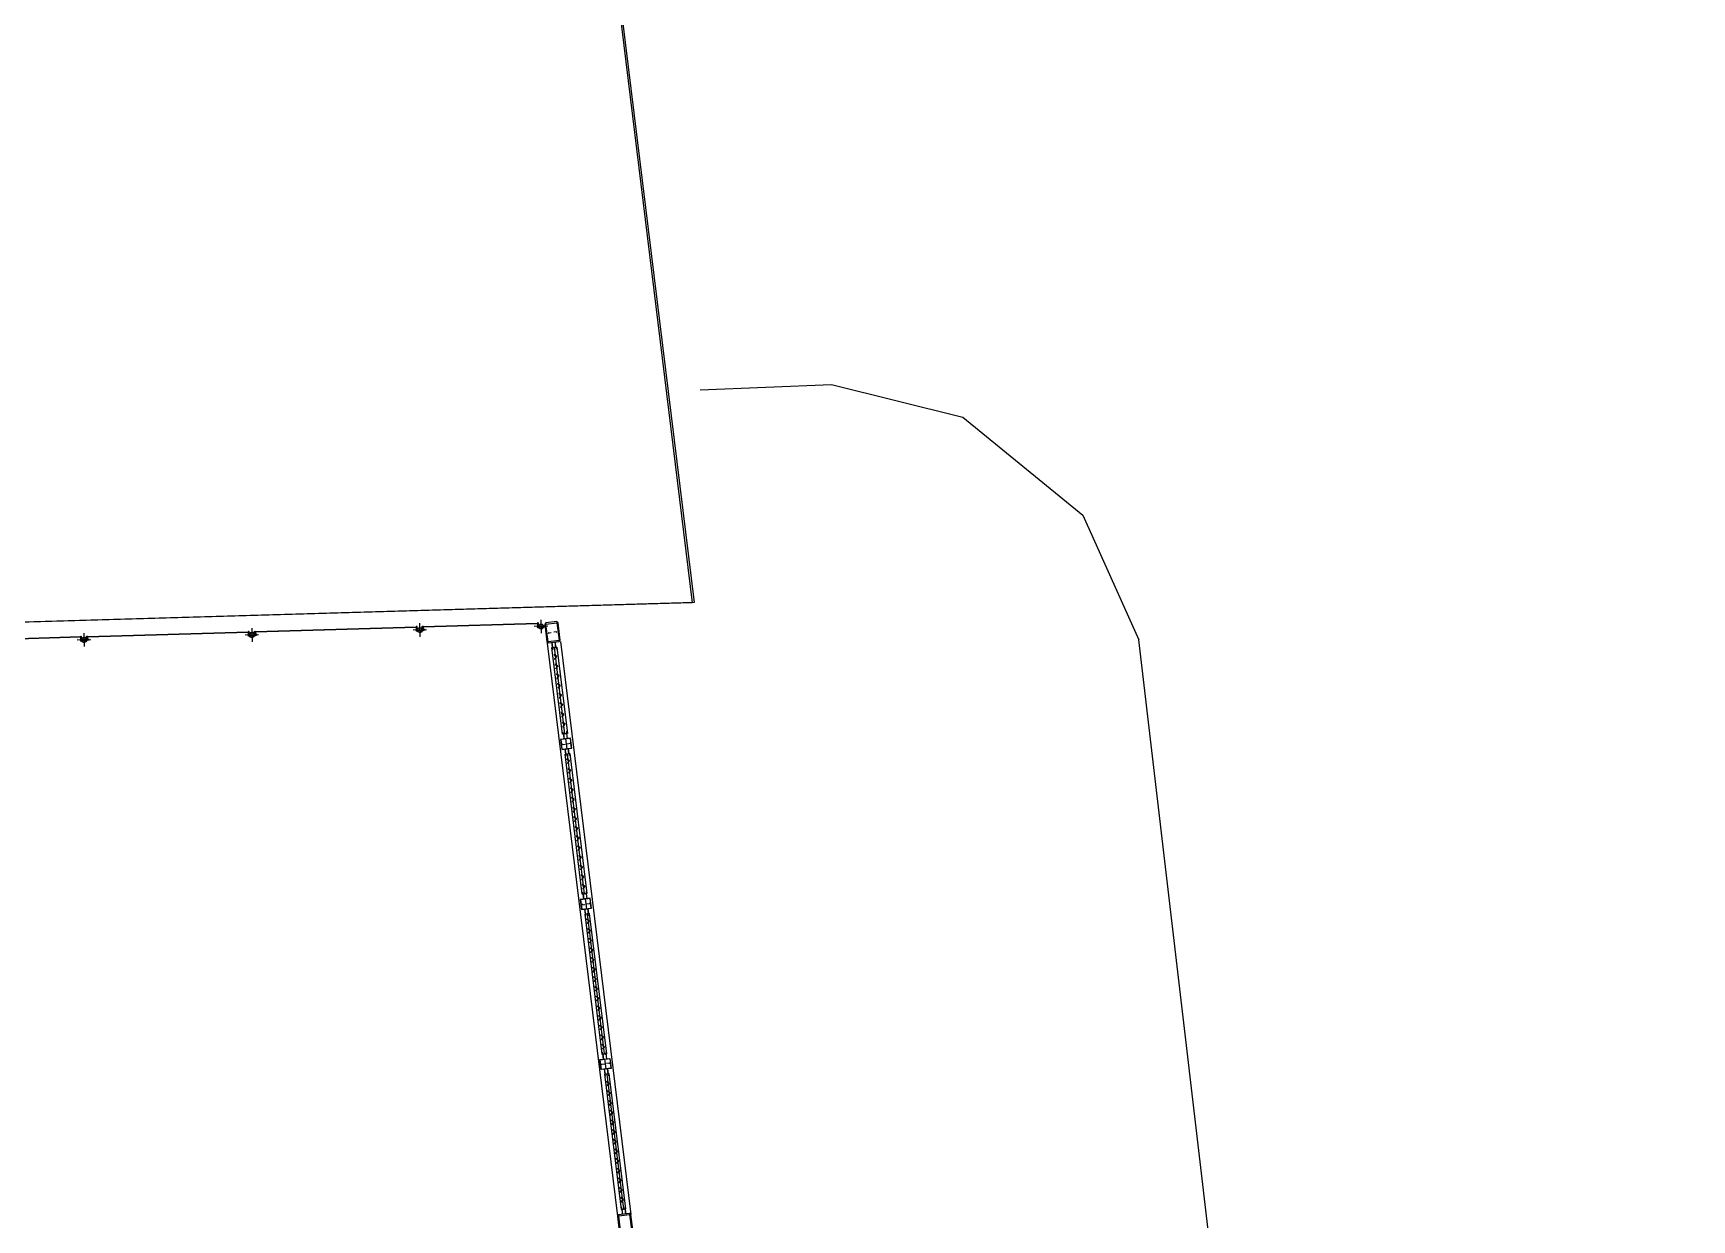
# Model space of a CAD drawing. Extents: x -15449 to 568150, y -1239737 to 53667.
# Drawn here: x 15365.36 to 15373.81, y 7607.08 to 7613.13 of the extents above; entities that cross this region are included whole.
import ezdxf

# ---------------------------------------------------------------- set-up
doc = ezdxf.new("R2010")
doc.units = 0
doc.header["$LTSCALE"] = 8
doc.layers.add('KEY PLANE', color=8, linetype='CONTINUOUS')
doc.layers.add('Title Blocks', color=255, linetype='CONTINUOUS', lineweight=9)

# ---------------------------------------------------------------- blocks, each defined once
blk = doc.blocks.new('key plane')
at = {"layer": 'KEY PLANE'}
h = blk.add_hatch(dxfattribs=at)
h.set_pattern_fill('ANSI31', color=256, angle=-178.3224, style=0)
h.set_pattern_definition([(226.677627, (111395.2336, -44708.463), (2.3098281, -2.1783754), [])])
h.paths.add_polyline_path([(101816, -50648), (101811, -50649, -0.856349), (101747, -50650), (101742, -50651, 0.874475)])
h.paths.add_polyline_path([(101742, -50641, 0.033445), (101741, -50646, 0.033445), (101742, -50651), (101747, -50650, -0.038634), (101746, -50646, -0.038634), (101747, -50640)])
h.paths.add_polyline_path([(101742, -50641), (101747, -50640, -0.856349), (101811, -50639), (101816, -50638, 0.874475)])
h.paths.add_polyline_path([(101816, -50643, 0.033445), (101816, -50638), (101811, -50639, -0.038634), (101811, -50644, -0.038634), (101811, -50649), (101816, -50648, 0.033445)])
h = blk.add_hatch(dxfattribs=at)
h.set_pattern_fill('ANSI31', color=256, angle=-178.3224, style=0)
h.set_pattern_definition([(226.677627, (104591.9965, -44907.7196), (2.3098281, -2.1783754), [])])
h.paths.add_polyline_path([(95013, -50848), (95008, -50848, -0.856349), (94944, -50850), (94939, -50850, 0.874475)])
h.paths.add_polyline_path([(94938, -50840, 0.033445), (94938, -50845, 0.033445), (94939, -50850), (94944, -50850, -0.038634), (94943, -50845, -0.038634), (94943, -50840)])
h.paths.add_polyline_path([(94938, -50840), (94943, -50840, -0.856349), (95008, -50838), (95013, -50838, 0.874475)])
h.paths.add_polyline_path([(95013, -50843, 0.033445), (95013, -50838), (95008, -50838, -0.038634), (95008, -50843, -0.038634), (95008, -50848), (95013, -50848, 0.033445)])
h = blk.add_hatch(dxfattribs=at)
h.set_pattern_fill('LINE', color=256, scale=19.990854, angle=-268.3224, style=0)
h.set_pattern_definition([(91.677627, (208363.0295, -63044.4497), (-2.497785683, -0.073156356), [])])
h.paths.add_polyline_path([(95034, -50837, -0.027911), (95034, -50837), (95034, -50847, -0.039501), (95034, -50847), (95054, -50847), (95054, -50837)])
h = blk.add_hatch(dxfattribs=at)
h.set_pattern_fill('ANSI31', color=256, angle=-178.3224, style=0)
h.set_pattern_definition([(226.677627, (107090.925, -44834.5297), (2.3098281, -2.1783754), [])])
h.paths.add_polyline_path([(97512, -50775), (97507, -50775, -0.856349), (97443, -50777), (97438, -50777, 0.874475)])
h.paths.add_polyline_path([(97437, -50767, 0.033445), (97437, -50772, 0.033445), (97438, -50777), (97443, -50777, -0.038634), (97442, -50772, -0.038634), (97442, -50767)])
h.paths.add_polyline_path([(97437, -50767), (97442, -50767, -0.856349), (97507, -50765), (97512, -50765, 0.874475)])
h.paths.add_polyline_path([(97512, -50770, 0.033445), (97512, -50765), (97507, -50765, -0.038634), (97507, -50770, -0.038634), (97507, -50775), (97512, -50775, 0.033445)])
h = blk.add_hatch(dxfattribs=at)
h.set_pattern_fill('LINE', color=256, scale=19.990854, angle=-268.3224, style=0)
h.set_pattern_definition([(91.677627, (210861.958, -62971.26), (-2.497785683, -0.073156356), [])])
h.paths.add_polyline_path([(97533, -50764, -0.027911), (97533, -50764), (97533, -50774, -0.039501), (97533, -50774), (97553, -50773), (97553, -50763)])
h = blk.add_hatch(dxfattribs=at)
h.set_pattern_fill('ANSI31', color=256, angle=-178.3224, style=0)
h.set_pattern_definition([(226.677627, (109589.8533, -44761.34), (2.3098281, -2.1783754), [])])
h.paths.add_polyline_path([(100011, -50701), (100006, -50701, -0.856349), (99942, -50703), (99937, -50704, 0.874475)])
h.paths.add_polyline_path([(99936, -50694, 0.033445), (99936, -50699, 0.033445), (99937, -50704), (99942, -50703, -0.038634), (99941, -50698, -0.038634), (99941, -50693)])
h.paths.add_polyline_path([(99936, -50694), (99941, -50693, -0.856349), (100006, -50691), (100011, -50691, 0.874475)])
h.paths.add_polyline_path([(100011, -50696, 0.033445), (100011, -50691), (100006, -50691, -0.038634), (100006, -50696, -0.038634), (100006, -50701), (100011, -50701, 0.033445)])
h = blk.add_hatch(dxfattribs=at)
h.set_pattern_fill('LINE', color=256, scale=19.990854, angle=-268.3224, style=0)
h.set_pattern_definition([(91.677627, (213360.8864, -62898.07), (-2.497785683, -0.073156356), [])])
h.paths.add_polyline_path([(100032, -50691, -0.027911), (100032, -50691), (100032, -50700, -0.039501), (100032, -50701), (100052, -50700), (100052, -50690)])
h = blk.add_hatch(dxfattribs=at)
h.set_pattern_fill('LINE', color=256, scale=19.990854, angle=-268.3224, style=0)
h.set_pattern_definition([(91.6776268, (215151.273, -62845.6325), (-2.497785683, -0.07315635), [])])
h.paths.add_polyline_path([(101822, -50638, -0.027911), (101822, -50639), (101822, -50648, -0.039501), (101822, -50648), (101842, -50648), (101842, -50638)])
for p, q in [((99971, -50597, -113027), (99976, -50797, -113027)), ((100024, -50646, -113027), (101726, -50596, -113027)), ((100025, -50651, -113027), (101725, -50601, -113027)), ((101734, -50658, -113027), (101733, -50601, -113027)), ((101776, -50545, -113027), (101782, -50745, -113027)), ((92527, -50865, -113027), (94922, -50795, -113027)), ((92528, -50870, -113027), (94922, -50800, -113027)), ((95076, -50841, -113027), (94876, -50847, -113027)), ((94917, -50840, -113027), (94918, -50851, -113027)), ((94923, -50838, -113027), (94919, -50838, -113027)), ((94919, -50842, -113027), (94923, -50842, -113027)), ((94920, -50849, -113027), (94923, -50848, -113027)), ((94920, -50852, -113027), (94923, -50852, -113027)), ((94923, -50838, -113027), (94923, -50852, -113027)), ((94931, -50858, -113027), (94929, -50800, -113027)), ((94938, -50840, -113027), (95013, -50838, -113027)), ((94938, -50850, -113027), (95013, -50848, -113027)), ((94973, -50744, -113027), (94979, -50944, -113027)), ((95021, -50855, -113027), (95019, -50798, -113027)), ((95026, -50792, -113027), (97421, -50722, -113027)), ((95027, -50797, -113027), (97421, -50727, -113027)), ((95028, -50835, -113027), (95028, -50849, -113027)), ((95028, -50835, -113027), (95032, -50835, -113027)), ((95032, -50839, -113027), (95028, -50839, -113027)), ((95032, -50845, -113027), (95028, -50845, -113027)), ((95032, -50849, -113027), (95028, -50849, -113027)), ((95054, -50837, -113027), (95034, -50837, -113027)), ((95034, -50837, -113027), (95034, -50847, -113027)), ((95054, -50847, -113027), (95034, -50847, -113027)), ((95054, -50837, -113027), (95054, -50847, -113027)), ((97575, -50768, -113027), (97375, -50774, -113027)), ((97416, -50767, -113027), (97417, -50778, -113027)), ((97422, -50765, -113027), (97418, -50765, -113027)), ((97418, -50769, -113027), (97422, -50769, -113027)), ((97418, -50775, -113027), (97422, -50775, -113027)), ((97419, -50779, -113027), (97422, -50779, -113027)), ((97422, -50765, -113027), (97422, -50779, -113027)), ((97430, -50784, -113027), (97428, -50727, -113027)), ((97437, -50767, -113027), (97512, -50765, -113027)), ((97437, -50777, -113027), (97512, -50775, -113027)), ((97472, -50671, -113027), (97478, -50871, -113027)), ((97520, -50782, -113027), (97518, -50724, -113027)), ((97525, -50719, -113027), (99920, -50649, -113027)), ((97526, -50724, -113027), (99920, -50654, -113027)), ((97527, -50762, -113027), (97527, -50776, -113027)), ((97527, -50762, -113027), (97531, -50762, -113027)), ((97531, -50766, -113027), (97527, -50766, -113027)), ((97531, -50772, -113027), (97527, -50772, -113027)), ((97531, -50776, -113027), (97527, -50776, -113027)), ((97553, -50763, -113027), (97533, -50764, -113027)), ((97533, -50764, -113027), (97533, -50774, -113027)), ((97553, -50773, -113027), (97533, -50774, -113027)), ((97553, -50763, -113027), (97553, -50773, -113027)), ((100074, -50695, -113027), (99874, -50700, -113027)), ((99915, -50694, -113027), (99915, -50704, -113027)), ((99921, -50692, -113027), (99917, -50692, -113027)), ((99917, -50696, -113027), (99921, -50696, -113027)), ((99917, -50702, -113027), (99921, -50702, -113027)), ((99917, -50706, -113027), (99921, -50706, -113027)), ((99921, -50692, -113027), (99921, -50706, -113027)), ((99929, -50711, -113027), (99927, -50654, -113027)), ((99936, -50694, -113027), (100011, -50691, -113027)), ((99936, -50704, -113027), (100011, -50701, -113027)), ((100019, -50709, -113027), (100017, -50651, -113027)), ((100026, -50689, -113027), (100026, -50703, -113027)), ((100026, -50689, -113027), (100030, -50689, -113027)), ((100030, -50693, -113027), (100026, -50693, -113027)), ((100030, -50699, -113027), (100026, -50699, -113027)), ((100030, -50703, -113027), (100026, -50703, -113027)), ((100052, -50690, -113027), (100032, -50691, -113027)), ((100032, -50691, -113027), (100032, -50701, -113027)), ((100052, -50700, -113027), (100032, -50701, -113027)), ((100052, -50690, -113027), (100052, -50700, -113027)), ((101879, -50642, -113027), (101679, -50647, -113027)), ((101721, -50641, -113027), (101721, -50651, -113027)), ((101726, -50639, -113027), (101722, -50639, -113027)), ((101723, -50643, -113027), (101726, -50643, -113027)), ((101723, -50649, -113027), (101727, -50649, -113027)), ((101723, -50653, -113027), (101727, -50653, -113027)), ((101726, -50639, -113027), (101727, -50653, -113027)), ((101741, -50641, -113027), (101816, -50638, -113027)), ((101742, -50651, -113027), (101817, -50648, -113027)), ((101816, -50636, -113027), (101817, -50650, -113027)), ((101816, -50636, -113027), (101820, -50636, -113027)), ((101820, -50640, -113027), (101816, -50640, -113027)), ((101820, -50646, -113027), (101817, -50647, -113027)), ((101820, -50650, -113027), (101817, -50650, -113027)), ((101842, -50638, -113027), (101822, -50638, -113027)), ((101822, -50638, -113027), (101822, -50648, -113027)), ((101842, -50648, -113027), (101822, -50648, -113027)), ((101842, -50638, -113027), (101842, -50648, -113027)), ((101869, -50892, -112950), (102917, -59418, -112950)), ((101946, -50908, -111780), (101943, -50883, -112950)), ((101955, -50957, -109441), (101946, -50883, -112950)), ((101952, -50957, -109441), (101946, -50908, -111780)), ((102135, -52242, -109287), (101977, -50954, -114705)), ((101999, -50952, -109441), (101990, -50877, -112950)), ((101996, -50902, -111780), (101993, -50877, -112950)), ((102002, -50951, -109441), (101996, -50902, -111780)), ((102067, -50868, -112969), (103115, -59394, -112969)), ((102111, -52245, -109287), (102120, -52319, -112796)), ((102114, -52244, -109287), (102123, -52319, -112796)), ((102145, -52316, -112796), (102163, -52465, -112796)), ((102157, -52239, -109287), (102166, -52313, -112796)), ((102160, -52239, -109287), (102169, -52313, -112796)), ((102147, -52542, -109287), (102138, -52468, -112796)), ((102147, -52542, -112796), (102138, -52468, -112796)), ((102150, -52542, -109287), (102141, -52468, -112796)), ((102150, -52542, -112796), (102141, -52468, -112796)), ((102428, -54624, -109287), (102172, -52539, -114551)), ((102428, -54624, -112796), (102172, -52539, -112796)), ((102194, -52537, -109287), (102185, -52462, -112796)), ((102194, -52537, -112796), (102185, -52462, -112796)), ((102197, -52536, -109287), (102188, -52462, -112796)), ((102197, -52536, -112796), (102188, -52462, -112796)), ((102403, -54627, -109287), (102413, -54701, -112796)), ((102403, -54627, -112796), (102413, -54701, -112796)), ((102406, -54626, -109287), (102416, -54701, -112796)), ((102406, -54626, -112796), (102416, -54701, -112796)), ((102437, -54698, -112796), (102456, -54847, -112796)), ((102450, -54621, -109287), (102459, -54696, -112796)), ((102450, -54621, -112796), (102459, -54696, -112796)), ((102453, -54621, -109287), (102462, -54695, -112796)), ((102453, -54621, -112796), (102462, -54695, -112796)), ((102440, -54925, -109287), (102431, -54850, -112796)), ((102440, -54925, -112796), (102431, -54850, -112796)), ((102443, -54924, -109287), (102434, -54850, -112796)), ((102443, -54924, -112796), (102434, -54850, -112796)), ((102465, -54922, -109287), (102721, -57006, -114551)), ((102465, -54922, -112796), (102721, -57006, -112796)), ((102487, -54919, -109287), (102478, -54844, -112796)), ((102487, -54919, -112796), (102478, -54844, -112796)), ((102490, -54918, -109287), (102481, -54844, -112796)), ((102490, -54918, -112796), (102481, -54844, -112796)), ((102696, -57009, -109287), (102705, -57083, -112796)), ((102696, -57009, -112796), (102705, -57083, -112796)), ((102699, -57009, -109287), (102708, -57083, -112796)), ((102699, -57009, -112796), (102708, -57083, -112796)), ((102743, -57003, -109287), (102752, -57078, -112796)), ((102743, -57003, -112796), (102752, -57078, -112796)), ((102746, -57003, -109287), (102755, -57077, -112796)), ((102746, -57003, -112796), (102755, -57077, -112796)), ((102733, -57307, -109287), (102724, -57232, -112796)), ((102736, -57306, -109287), (102727, -57232, -112796)), ((102749, -57229, -112796), (102730, -57080, -112796)), ((102780, -57301, -109287), (102770, -57226, -112796)), ((102783, -57301, -109287), (102773, -57226, -112796)), ((102758, -57304, -109287), (103005, -59313, -114551)), ((102980, -59316, -109287), (102986, -59366, -111627)), ((102983, -59316, -109287), (102992, -59391, -112796)), ((102986, -59366, -111627), (102989, -59391, -112796)), ((103027, -59311, -109287), (103036, -59385, -112796)), ((103030, -59310, -109287), (103036, -59360, -111627)), ((103036, -59360, -111627), (103039, -59385, -112796))]:
    blk.add_line(p, q, dxfattribs=at)
at = {"layer": 'KEY PLANE', "extrusion": (-0.005503, -0.025989, -0.999647)}
blk.add_line((121003, -138524, -113027), (110678, -50845, -113027), dxfattribs=at)
at = {"layer": 'KEY PLANE', "elevation": -113027, "flags": 128}
for points in [[(97859, 0), (104056, -50287), (14070, -52919), (11176, 0)], [(97860, 0), (104029, -50291), (59097, -51604), (14070, -52919), (11199, 0)]]:
    blk.add_lwpolyline(points, dxfattribs=at)
at = {"layer": 'KEY PLANE'}
for points, elevation in [([(104149, -47122), (106105, -47043), (108058, -47532), (109843, -48988), (110678, -50845)], -113027), ([(101834, -50612), (101852, -50610), (101850, -50592)], -112950), ([(102013, -50572), (102015, -50590), (102033, -50588)], -112950), ([(101898, -50748), (101887, -50739), (101931, -50733)], -112950), ([(102004, -50734), (102013, -50723), (101968, -50729)], -112950), ([(102065, -50850), (102047, -50852), (102049, -50870)], -112950), ([(101887, -50890), (101884, -50872), (101867, -50874)], -112950), ([(102104, -52392), (102095, -52403), (102139, -52397)], -112796), ([(102203, -52380), (102214, -52388), (102169, -52394)], -112796), ([(102396, -54774), (102388, -54785), (102432, -54779)], -112796), ([(102496, -54762), (102507, -54770), (102462, -54776)], -112796), ([(102690, -57166), (102679, -57157), (102724, -57152)], -112796), ([(102790, -57154), (102798, -57142), (102754, -57148)], -112796), ([(102917, -59418), (102935, -59416), (102933, -59398)], -112816), ([(103095, -59378), (103098, -59396), (103115, -59394)], -112816)]:
    blk.add_lwpolyline(points, dxfattribs=dict(at, elevation=elevation))
at = {"layer": 'KEY PLANE', "elevation": -113027}
for points in [[(101725, -50599), (101727, -50659), (101742, -50658), (101740, -50598, 1)], [(94922, -50798), (94924, -50858), (94939, -50857), (94937, -50797, 1)], [(95027, -50795), (95029, -50855), (95014, -50855), (95012, -50795, -1)], [(97421, -50725), (97423, -50785), (97438, -50784), (97436, -50724, 1)], [(97526, -50722), (97527, -50782), (97512, -50782), (97511, -50722, -1)], [(99920, -50651), (99921, -50711), (99936, -50711), (99935, -50651, 1)], [(100025, -50648), (100026, -50708), (100011, -50709), (100010, -50649, -1)]]:
    blk.add_lwpolyline(points, format="xyb", close=True, dxfattribs=at)
at = {"layer": 'KEY PLANE'}
for points, elevation in [([(101887, -50890), (102049, -50870), (102065, -50850), (102033, -50588), (102013, -50572), (101850, -50592), (101834, -50612), (101867, -50874)], -112950), ([(102015, -50590), (102047, -50852), (101884, -50872), (101852, -50610)], -112950), ([(102012, -50950), (102171, -52237), (102100, -52246), (101942, -50959)], -114551), ([(102088, -52474), (102237, -52456), (102219, -52307), (102070, -52325)], -112796), ([(102207, -52535), (102463, -54619), (102393, -54628), (102137, -52544)], -114551), ([(102207, -52535), (102463, -54619), (102393, -54628), (102137, -52544)], -112796), ([(102381, -54856), (102530, -54838), (102512, -54689), (102363, -54707)], -112796), ([(102756, -57002), (102500, -54917), (102430, -54926), (102686, -57010)], -114551), ([(102756, -57002), (102500, -54917), (102430, -54926), (102686, -57010)], -112796), ([(102656, -57089), (102805, -57071), (102823, -57220), (102674, -57238)], -112796), ([(103040, -59309), (102793, -57299), (102723, -57308), (102970, -59318)], -114551), ([(102969, -59696), (103132, -59676), (103148, -59656), (103115, -59394), (103095, -59378), (102933, -59398), (102917, -59418), (102949, -59680)], -112816), ([(103098, -59396), (103130, -59658), (102967, -59678), (102935, -59416)], -112816)]:
    blk.add_lwpolyline(points, close=True, dxfattribs=dict(at, elevation=elevation))
at = {"layer": 'KEY PLANE', "ltscale": 0.1}
for points, elevation in [([(101948, -50961, -0.414214), (101950, -50958), (102004, -50951, -0.414214), (102007, -50953), (102011, -50980), (102009, -50981), (102006, -50953, 0.414214), (102005, -50953), (101950, -50959, 0.414214), (101949, -50960), (101953, -50988), (101951, -50988)], -114705), ([(102004, -51098), (101981, -51128, 0.414214), (101981, -51131), (101982, -51132), (102012, -51092), (101973, -51061), (101973, -51062, 0.414214), (101973, -51065), (102003, -51088, -0.414214)], -114551), ([(102022, -51242), (101999, -51272, 0.414214), (101999, -51275), (101999, -51275), (102030, -51236), (101991, -51205), (101990, -51206, 0.414214), (101991, -51209), (102020, -51232, -0.414214)], -114551), ([(102039, -51386), (102016, -51416, 0.414214), (102017, -51419), (102017, -51419), (102048, -51380), (102008, -51349), (102008, -51350, 0.414214), (102009, -51353), (102038, -51376, -0.414214)], -114551), ([(102057, -51530), (102034, -51560, 0.414214), (102034, -51563), (102035, -51563), (102066, -51524), (102026, -51493), (102026, -51494, 0.414214), (102026, -51497), (102056, -51520, -0.414214)], -114551), ([(102075, -51674), (102052, -51703, 0.414214), (102052, -51707), (102052, -51707), (102083, -51668), (102044, -51637), (102043, -51637, 0.414214), (102044, -51641), (102074, -51664, -0.414214)], -114551), ([(102092, -51818), (102069, -51847, 0.414214), (102070, -51851), (102070, -51851), (102101, -51812), (102062, -51781), (102061, -51781, 0.414214), (102062, -51785), (102091, -51808, -0.414214)], -114551), ([(102110, -51962), (102087, -51991, 0.414214), (102087, -51995), (102088, -51995), (102119, -51956), (102079, -51925), (102079, -51925, 0.414214), (102079, -51929), (102109, -51952, -0.414214)], -114551), ([(102128, -52106), (102105, -52135, 0.414214), (102105, -52139), (102106, -52139), (102136, -52100), (102097, -52069), (102097, -52069, 0.414214), (102097, -52073), (102127, -52096, -0.414214)], -114551), ([(102105, -52243, 0.414214), (102108, -52245), (102163, -52238, 0.414214), (102165, -52235), (102162, -52208), (102160, -52208), (102163, -52236, -0.414214), (102162, -52237), (102108, -52243, -0.414214), (102107, -52243), (102104, -52215), (102102, -52216)], -114551), ([(102143, -52546, -0.414214), (102145, -52543), (102199, -52536, -0.414214), (102202, -52538), (102205, -52566), (102204, -52566), (102201, -52539, 0.414214), (102199, -52538), (102145, -52544, 0.414214), (102144, -52545), (102148, -52573), (102146, -52573)], -114551), ([(102143, -52546, -0.414214), (102145, -52543), (102199, -52536, -0.414214), (102202, -52538), (102205, -52566), (102204, -52566), (102201, -52539, 0.414214), (102199, -52538), (102145, -52544, 0.414214), (102144, -52545), (102148, -52573), (102146, -52573)], -112796), ([(102195, -52650), (102172, -52680, 0.414214), (102172, -52683), (102172, -52683), (102203, -52644), (102164, -52613), (102163, -52614, 0.414214), (102164, -52617), (102194, -52640, -0.414214)], -114551), ([(102212, -52794), (102189, -52824, 0.414214), (102190, -52827), (102190, -52827), (102221, -52788), (102182, -52757), (102181, -52758, 0.414214), (102182, -52761), (102211, -52784, -0.414214)], -114551), ([(102212, -52794), (102189, -52824, 0.414214), (102190, -52827), (102190, -52827), (102221, -52788), (102182, -52757), (102181, -52758, 0.414214), (102182, -52761), (102211, -52784, -0.414214)], -112796), ([(102230, -52938), (102207, -52967, 0.414214), (102207, -52971), (102208, -52971), (102239, -52932), (102199, -52901), (102199, -52901, 0.414214), (102199, -52905), (102229, -52928, -0.414214)], -114551), ([(102230, -52938), (102207, -52967, 0.414214), (102207, -52971), (102208, -52971), (102239, -52932), (102199, -52901), (102199, -52901, 0.414214), (102199, -52905), (102229, -52928, -0.414214)], -112796), ([(102248, -53082), (102225, -53111, 0.414214), (102225, -53115), (102226, -53115), (102256, -53076), (102217, -53045), (102217, -53045, 0.414214), (102217, -53049), (102247, -53072, -0.414214)], -114551), ([(102248, -53082), (102225, -53111, 0.414214), (102225, -53115), (102226, -53115), (102256, -53076), (102217, -53045), (102217, -53045, 0.414214), (102217, -53049), (102247, -53072, -0.414214)], -112796), ([(102266, -53226), (102242, -53255, 0.414214), (102243, -53259), (102243, -53259), (102274, -53220), (102235, -53189), (102234, -53189, 0.414214), (102235, -53193), (102264, -53216, -0.414214)], -114551), ([(102266, -53226), (102242, -53255, 0.414214), (102243, -53259), (102243, -53259), (102274, -53220), (102235, -53189), (102234, -53189, 0.414214), (102235, -53193), (102264, -53216, -0.414214)], -112796), ([(102283, -53370), (102260, -53399, 0.414214), (102260, -53403), (102261, -53403), (102292, -53363), (102252, -53333), (102252, -53333, 0.414214), (102252, -53337), (102282, -53360, -0.414214)], -114551), ([(102283, -53370), (102260, -53399, 0.414214), (102260, -53403), (102261, -53403), (102292, -53363), (102252, -53333), (102252, -53333, 0.414214), (102252, -53337), (102282, -53360, -0.414214)], -112796), ([(102301, -53513), (102278, -53543, 0.414214), (102278, -53546), (102279, -53547), (102309, -53507), (102270, -53477), (102270, -53477, 0.414214), (102270, -53480), (102300, -53504, -0.414214)], -114551), ([(102301, -53513), (102278, -53543, 0.414214), (102278, -53546), (102279, -53547), (102309, -53507), (102270, -53477), (102270, -53477, 0.414214), (102270, -53480), (102300, -53504, -0.414214)], -112796), ([(102319, -53657), (102295, -53687, 0.414214), (102296, -53690), (102296, -53691), (102327, -53651), (102288, -53621), (102287, -53621, 0.414214), (102288, -53624), (102317, -53648, -0.414214)], -114551), ([(102319, -53657), (102295, -53687, 0.414214), (102296, -53690), (102296, -53691), (102327, -53651), (102288, -53621), (102287, -53621, 0.414214), (102288, -53624), (102317, -53648, -0.414214)], -112796), ([(102336, -53801), (102313, -53831, 0.414214), (102314, -53834), (102314, -53835), (102345, -53795), (102305, -53764), (102305, -53765, 0.414214), (102305, -53768), (102335, -53791, -0.414214)], -114551), ([(102336, -53801), (102313, -53831, 0.414214), (102314, -53834), (102314, -53835), (102345, -53795), (102305, -53764), (102305, -53765, 0.414214), (102305, -53768), (102335, -53791, -0.414214)], -112796), ([(102354, -53945), (102331, -53975, 0.414214), (102331, -53978), (102332, -53979), (102363, -53939), (102323, -53908), (102323, -53909, 0.414214), (102323, -53912), (102353, -53935, -0.414214)], -114551), ([(102354, -53945), (102331, -53975, 0.414214), (102331, -53978), (102332, -53979), (102363, -53939), (102323, -53908), (102323, -53909, 0.414214), (102323, -53912), (102353, -53935, -0.414214)], -112796), ([(102372, -54089), (102349, -54119, 0.414214), (102349, -54122), (102349, -54122), (102380, -54083), (102341, -54052), (102340, -54053, 0.414214), (102341, -54056), (102370, -54079, -0.414214)], -114551), ([(102372, -54089), (102349, -54119, 0.414214), (102349, -54122), (102349, -54122), (102380, -54083), (102341, -54052), (102340, -54053, 0.414214), (102341, -54056), (102370, -54079, -0.414214)], -112796), ([(102389, -54233), (102366, -54263, 0.414214), (102367, -54266), (102367, -54266), (102398, -54227), (102358, -54196), (102358, -54197, 0.414214), (102359, -54200), (102388, -54223, -0.414214)], -114551), ([(102389, -54233), (102366, -54263, 0.414214), (102367, -54266), (102367, -54266), (102398, -54227), (102358, -54196), (102358, -54197, 0.414214), (102359, -54200), (102388, -54223, -0.414214)], -112796), ([(102407, -54377), (102384, -54407, 0.414214), (102384, -54410), (102385, -54410), (102416, -54371), (102376, -54340), (102376, -54341, 0.414214), (102376, -54344), (102406, -54367, -0.414214)], -114551), ([(102407, -54377), (102384, -54407, 0.414214), (102384, -54410), (102385, -54410), (102416, -54371), (102376, -54340), (102376, -54341, 0.414214), (102376, -54344), (102406, -54367, -0.414214)], -112796), ([(102425, -54521), (102402, -54550, 0.414214), (102402, -54554), (102402, -54554), (102433, -54515), (102394, -54484), (102393, -54485, 0.414214), (102394, -54488), (102424, -54511, -0.414214)], -114551), ([(102425, -54521), (102402, -54550, 0.414214), (102402, -54554), (102402, -54554), (102433, -54515), (102394, -54484), (102393, -54485, 0.414214), (102394, -54488), (102424, -54511, -0.414214)], -112796), ([(102398, -54625, 0.414214), (102401, -54627), (102455, -54620, 0.414214), (102458, -54618), (102454, -54590), (102453, -54591), (102456, -54618, -0.414214), (102455, -54619), (102401, -54626, -0.414214), (102400, -54625), (102396, -54597), (102395, -54598)], -114551), ([(102398, -54625, 0.414214), (102401, -54627), (102455, -54620, 0.414214), (102458, -54618), (102454, -54590), (102453, -54591), (102456, -54618, -0.414214), (102455, -54619), (102401, -54626, -0.414214), (102400, -54625), (102396, -54597), (102395, -54598)], -112796), ([(102435, -54928, -0.414214), (102438, -54925), (102492, -54918, -0.414214), (102495, -54920), (102498, -54948), (102497, -54948), (102493, -54921, 0.414214), (102492, -54920), (102438, -54926, 0.414214), (102437, -54928), (102440, -54955), (102439, -54955)], -114551), ([(102435, -54928, -0.414214), (102438, -54925), (102492, -54918, -0.414214), (102495, -54920), (102498, -54948), (102497, -54948), (102493, -54921, 0.414214), (102492, -54920), (102438, -54926, 0.414214), (102437, -54928), (102440, -54955), (102439, -54955)], -112796), ([(102486, -55022), (102457, -54999, -0.414214), (102456, -54996), (102457, -54995), (102496, -55026), (102465, -55065), (102465, -55065, -0.414214), (102464, -55062), (102488, -55032, 0.414214)], -114551), ([(102486, -55022), (102457, -54999, -0.414214), (102456, -54996), (102457, -54995), (102496, -55026), (102465, -55065), (102465, -55065, -0.414214), (102464, -55062), (102488, -55032, 0.414214)], -112796), ([(102504, -55166), (102474, -55143, -0.414214), (102474, -55140), (102474, -55139), (102514, -55170), (102483, -55209), (102483, -55209, -0.414214), (102482, -55206), (102505, -55176, 0.414214)], -114551), ([(102504, -55166), (102474, -55143, -0.414214), (102474, -55140), (102474, -55139), (102514, -55170), (102483, -55209), (102483, -55209, -0.414214), (102482, -55206), (102505, -55176, 0.414214)], -112796), ([(102522, -55310), (102492, -55287, -0.414214), (102492, -55284), (102492, -55283), (102531, -55314), (102501, -55353), (102500, -55353, -0.414214), (102500, -55349), (102523, -55320, 0.414214)], -114551), ([(102522, -55310), (102492, -55287, -0.414214), (102492, -55284), (102492, -55283), (102531, -55314), (102501, -55353), (102500, -55353, -0.414214), (102500, -55349), (102523, -55320, 0.414214)], -112796), ([(102539, -55454), (102510, -55431, -0.414214), (102509, -55427), (102510, -55427), (102549, -55458), (102518, -55497), (102518, -55497, -0.414214), (102518, -55493), (102541, -55464, 0.414214)], -114551), ([(102539, -55454), (102510, -55431, -0.414214), (102509, -55427), (102510, -55427), (102549, -55458), (102518, -55497), (102518, -55497, -0.414214), (102518, -55493), (102541, -55464, 0.414214)], -112796), ([(102557, -55598), (102528, -55575, -0.414214), (102527, -55571), (102527, -55571), (102567, -55602), (102536, -55641), (102536, -55641, -0.414214), (102535, -55637), (102558, -55608, 0.414214)], -114551), ([(102557, -55598), (102528, -55575, -0.414214), (102527, -55571), (102527, -55571), (102567, -55602), (102536, -55641), (102536, -55641, -0.414214), (102535, -55637), (102558, -55608, 0.414214)], -112796), ([(102575, -55742), (102545, -55719, -0.414214), (102545, -55715), (102545, -55715), (102585, -55746), (102554, -55785), (102553, -55785, -0.414214), (102553, -55781), (102576, -55752, 0.414214)], -114551), ([(102575, -55742), (102545, -55719, -0.414214), (102545, -55715), (102545, -55715), (102585, -55746), (102554, -55785), (102553, -55785, -0.414214), (102553, -55781), (102576, -55752, 0.414214)], -112796), ([(102593, -55886), (102563, -55863, -0.414214), (102562, -55859), (102563, -55859), (102602, -55889), (102571, -55929), (102571, -55929, -0.414214), (102571, -55925), (102594, -55896, 0.414214)], -114551), ([(102593, -55886), (102563, -55863, -0.414214), (102562, -55859), (102563, -55859), (102602, -55889), (102571, -55929), (102571, -55929, -0.414214), (102571, -55925), (102594, -55896, 0.414214)], -112796), ([(102610, -56030), (102581, -56006, -0.414214), (102580, -56003), (102581, -56003), (102620, -56033), (102589, -56073), (102589, -56072, -0.414214), (102588, -56069), (102611, -56039, 0.414214)], -114551), ([(102610, -56030), (102581, -56006, -0.414214), (102580, -56003), (102581, -56003), (102620, -56033), (102589, -56073), (102589, -56072, -0.414214), (102588, -56069), (102611, -56039, 0.414214)], -112796), ([(102628, -56174), (102598, -56150, -0.414214), (102598, -56147), (102598, -56147), (102638, -56177), (102607, -56217), (102606, -56216, -0.414214), (102606, -56213), (102629, -56183, 0.414214)], -114551), ([(102628, -56174), (102598, -56150, -0.414214), (102598, -56147), (102598, -56147), (102638, -56177), (102607, -56217), (102606, -56216, -0.414214), (102606, -56213), (102629, -56183, 0.414214)], -112796), ([(102646, -56317), (102616, -56294, -0.414214), (102616, -56291), (102616, -56290), (102655, -56321), (102625, -56361), (102624, -56360, -0.414214), (102624, -56357), (102647, -56327, 0.414214)], -114551), ([(102646, -56317), (102616, -56294, -0.414214), (102616, -56291), (102616, -56290), (102655, -56321), (102625, -56361), (102624, -56360, -0.414214), (102624, -56357), (102647, -56327, 0.414214)], -112796), ([(102663, -56461), (102634, -56438, -0.414214), (102633, -56435), (102634, -56434), (102673, -56465), (102642, -56505), (102642, -56504, -0.414214), (102641, -56501), (102665, -56471, 0.414214)], -114551), ([(102663, -56461), (102634, -56438, -0.414214), (102633, -56435), (102634, -56434), (102673, -56465), (102642, -56505), (102642, -56504, -0.414214), (102641, -56501), (102665, -56471, 0.414214)], -112796), ([(102681, -56605), (102651, -56582, -0.414214), (102651, -56579), (102651, -56578), (102691, -56609), (102660, -56648), (102659, -56648, -0.414214), (102659, -56645), (102682, -56615, 0.414214)], -114551), ([(102681, -56605), (102651, -56582, -0.414214), (102651, -56579), (102651, -56578), (102691, -56609), (102660, -56648), (102659, -56648, -0.414214), (102659, -56645), (102682, -56615, 0.414214)], -112796), ([(102699, -56749), (102669, -56726, -0.414214), (102669, -56723), (102669, -56722), (102708, -56753), (102678, -56792), (102677, -56792, -0.414214), (102677, -56789), (102700, -56759, 0.414214)], -114551), ([(102699, -56749), (102669, -56726, -0.414214), (102669, -56723), (102669, -56722), (102708, -56753), (102678, -56792), (102677, -56792, -0.414214), (102677, -56789), (102700, -56759, 0.414214)], -112796), ([(102716, -56893), (102687, -56870, -0.414214), (102686, -56867), (102687, -56866), (102726, -56897), (102695, -56936), (102695, -56936, -0.414214), (102694, -56933), (102718, -56903, 0.414214)], -114551), ([(102691, -57007, 0.414214), (102694, -57009), (102748, -57002, 0.414214), (102751, -57000), (102747, -56972), (102746, -56973), (102749, -57000, -0.414214), (102748, -57001), (102694, -57008, -0.414214), (102693, -57007), (102689, -56980), (102688, -56980)], -114551), ([(102691, -57007, 0.414214), (102694, -57009), (102748, -57002, 0.414214), (102751, -57000), (102747, -56972), (102746, -56973), (102749, -57000, -0.414214), (102748, -57001), (102694, -57008, -0.414214), (102693, -57007), (102689, -56980), (102688, -56980)], -112796), ([(102728, -57310, -0.414214), (102731, -57307), (102785, -57300, -0.414214), (102788, -57302), (102791, -57330), (102790, -57330), (102786, -57303, 0.414214), (102785, -57302), (102731, -57309, 0.414214), (102730, -57310), (102733, -57337), (102732, -57337)], -114551), ([(102784, -57439), (102754, -57416, -0.414214), (102753, -57412), (102754, -57412), (102793, -57443), (102762, -57482), (102762, -57482, -0.414214), (102762, -57478), (102785, -57449, 0.414214)], -112796), ([(102801, -57583), (102772, -57560, -0.414214), (102771, -57556), (102772, -57556), (102811, -57587), (102780, -57626), (102780, -57626, -0.414214), (102779, -57622), (102802, -57593, 0.414214)], -112796), ([(102819, -57727), (102789, -57704, -0.414214), (102789, -57700), (102789, -57700), (102829, -57731), (102798, -57770), (102797, -57770, -0.414214), (102797, -57766), (102820, -57737, 0.414214)], -112796), ([(102837, -57871), (102807, -57848, -0.414214), (102807, -57844), (102807, -57844), (102846, -57875), (102816, -57914), (102815, -57914, -0.414214), (102815, -57910), (102838, -57881, 0.414214)], -112796), ([(102854, -58015), (102825, -57992, -0.414214), (102824, -57988), (102825, -57988), (102864, -58018), (102833, -58058), (102833, -58057, -0.414214), (102832, -58054), (102855, -58024, 0.414214)], -112796), ([(102872, -58159), (102842, -58135, -0.414214), (102842, -58132), (102842, -58132), (102882, -58162), (102851, -58202), (102850, -58201, -0.414214), (102850, -58198), (102873, -58168, 0.414214)], -112796), ([(102890, -58302), (102860, -58279, -0.414214), (102860, -58276), (102860, -58276), (102899, -58306), (102869, -58346), (102868, -58345, -0.414214), (102868, -58342), (102891, -58312, 0.414214)], -112796), ([(102907, -58446), (102878, -58423, -0.414214), (102877, -58420), (102878, -58419), (102917, -58450), (102886, -58490), (102886, -58489, -0.414214), (102885, -58486), (102909, -58456, 0.414214)], -112796), ([(102925, -58590), (102895, -58567, -0.414214), (102895, -58564), (102895, -58563), (102935, -58594), (102904, -58634), (102904, -58633, -0.414214), (102903, -58630), (102926, -58600, 0.414214)], -112796), ([(102943, -58734), (102913, -58711, -0.414214), (102913, -58708), (102913, -58707), (102952, -58738), (102922, -58777), (102921, -58777, -0.414214), (102921, -58774), (102944, -58744, 0.414214)], -112796), ([(102960, -58878), (102931, -58855, -0.414214), (102930, -58852), (102931, -58851), (102970, -58882), (102939, -58921), (102939, -58921, -0.414214), (102939, -58918), (102962, -58888, 0.414214)], -112796), ([(102978, -59022), (102948, -58999, -0.414214), (102948, -58996), (102948, -58995), (102988, -59026), (102957, -59065), (102957, -59065, -0.414214), (102956, -59062), (102979, -59032, 0.414214)], -112796), ([(102996, -59166), (102966, -59143, -0.414214), (102966, -59139), (102966, -59139), (103006, -59170), (102975, -59209), (102974, -59209, -0.414214), (102974, -59205), (102997, -59176, 0.414214)], -112796), ([(102975, -59315, 0.414214), (102978, -59317), (103032, -59310, 0.414214), (103034, -59307), (103031, -59280), (103029, -59280), (103033, -59307, -0.414214), (103032, -59309), (102977, -59315, -0.414214), (102976, -59314), (102973, -59287), (102971, -59287)], -114551)]:
    blk.add_lwpolyline(points, format="xyb", close=True, dxfattribs=dict(at, elevation=elevation))
at = {"layer": 'KEY PLANE', "ltscale": 0.2, "elevation": -112796}
for points in [[(102091, -52471), (102234, -52453), (102216, -52310), (102073, -52328)], [(102384, -54853), (102527, -54835), (102509, -54692), (102366, -54710)], [(102659, -57092), (102802, -57074), (102820, -57217), (102677, -57235)]]:
    blk.add_lwpolyline(points, close=True, dxfattribs=at)
at = {"layer": 'KEY PLANE'}
for centre, radius in [((101733, -50598, -113027), 2.5), ((101779, -50645, -113027), 37.5), ((101779, -50645, -113027), 32.5), ((94929, -50798, -113027), 2.5), ((94976, -50844, -113027), 37.5), ((94976, -50844, -113027), 32.5), ((95019, -50795, -113027), 2.5), ((97428, -50724, -113027), 2.5), ((97475, -50771, -113027), 37.5), ((97475, -50771, -113027), 32.5), ((97518, -50722, -113027), 2.5), ((99927, -50651, -113027), 2.5), ((99974, -50697, -113027), 37.5), ((99974, -50697, -113027), 32.5), ((100017, -50649, -113027), 2.5)]:
    blk.add_circle(centre, radius, dxfattribs=at)
for centre, radius, start, end in [((94919, -50840, -113027), 1.95, 91.6047, 271.6047), ((94921, -50845, -113027), 3.49, 119.4455, 164.9647), ((94921, -50845, -113027), 3.49, 198.2448, 243.7639), ((94920, -50850, -113027), 1.95, 91.6047, 271.6047), ((95032, -50837, -113027), 1.95, 271.7505, 91.7505), ((95031, -50842, -113027), 3.49, 18.3906, 63.9097), ((95031, -50842, -113027), 3.49, 299.5913, 345.1105), ((95032, -50847, -113027), 1.95, 271.7505, 91.7505), ((97418, -50767, -113027), 1.95, 91.6047, 271.6047), ((97420, -50772, -113027), 3.49, 119.4455, 164.9647), ((97420, -50772, -113027), 3.49, 198.2448, 243.7639), ((97418, -50777, -113027), 1.95, 91.6047, 271.6047), ((97531, -50764, -113027), 1.95, 271.7505, 91.7505), ((97529, -50769, -113027), 3.49, 18.3906, 63.9097), ((97529, -50769, -113027), 3.49, 299.5913, 345.1105), ((97531, -50774, -113027), 1.95, 271.7505, 91.7505), ((99917, -50694, -113027), 1.95, 91.6047, 271.6047), ((99919, -50699, -113027), 3.49, 119.4455, 164.9647), ((99919, -50699, -113027), 3.49, 198.2448, 243.7639), ((99917, -50704, -113027), 1.95, 91.6047, 271.6047), ((100030, -50691, -113027), 1.95, 271.7505, 91.7505), ((100028, -50696, -113027), 3.49, 18.3906, 63.9097), ((100028, -50696, -113027), 3.49, 299.5913, 345.1105), ((100030, -50701, -113027), 1.95, 271.7505, 91.7505), ((101723, -50641, -113027), 1.95, 91.6047, 271.6047), ((101724, -50646, -113027), 3.49, 119.4455, 164.9647), ((101724, -50646, -113027), 3.49, 198.2448, 243.7639), ((101723, -50651, -113027), 1.95, 91.6047, 271.6047), ((101820, -50638, -113027), 1.95, 271.7505, 91.7505), ((101819, -50643, -113027), 3.49, 18.3906, 63.9097), ((101820, -50648, -113027), 1.95, 271.7505, 91.7505), ((101819, -50643, -113027), 3.49, 299.5913, 345.1105)]:
    blk.add_arc(centre, radius, start, end, dxfattribs=at)

msp = doc.modelspace()

# ---------------------------------------------------------------- block references
at = {"layer": 'Title Blocks', "xscale": 0.0003423013878597064, "yscale": 0.0003423013878597064, "zscale": 0.0003423013878597064}
msp.add_blockref('key plane', (15333.1067, 7627.4397), dxfattribs=at)

doc.saveas('drawing.dxf')
